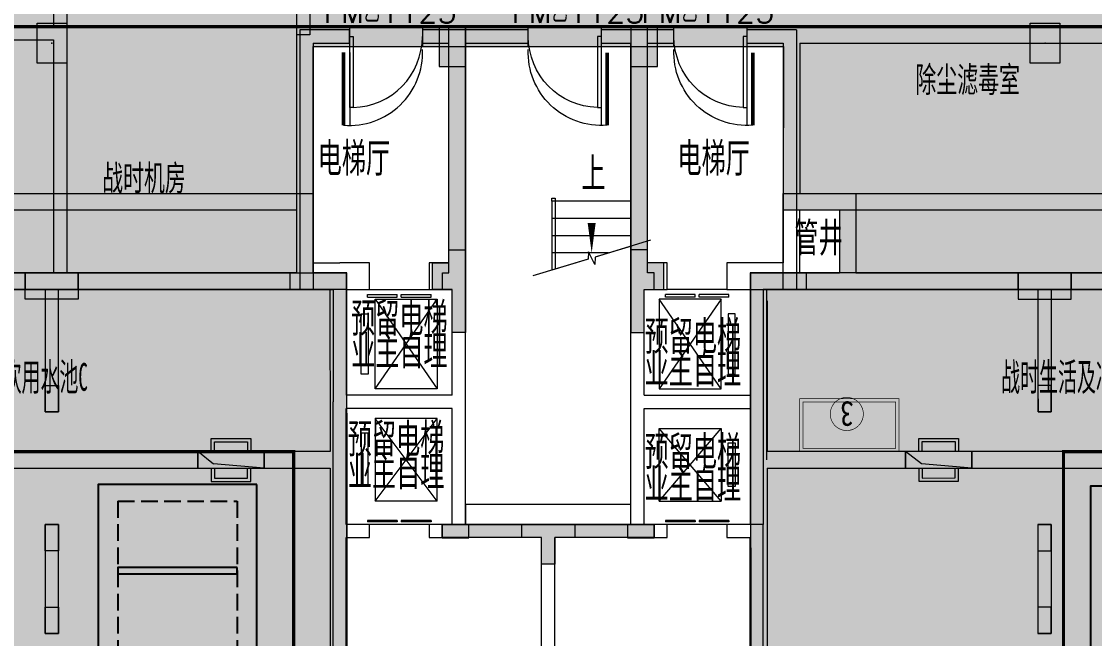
# Model space of a CAD drawing. Extents: x -264757 to 86229, y 4049843 to 4347093.
# Drawn here: x -74415 to -58202, y 4189083 to 4198406 of the extents above; entities that cross this region are included whole.
import ezdxf
from ezdxf.enums import TextEntityAlignment as Align

# ---------------------------------------------------------------- set-up
doc = ezdxf.new("R2010")
doc.units = 0
doc.header["$LTSCALE"] = 1000
doc.header["$MEASUREMENT"] = 0
doc.linetypes.add('AX-01DK-PB01$1$A-001-车位参照B1$0$A-001-车位参照B1$0$A-001-车位参照B1$0$A-H4-001-基本图形$0$A-001-车位B1$0$DASH', pattern=[0.35, 0.25, -0.1])
doc.linetypes.add('DASH', pattern=[0.35, 0.25, -0.1])
for name, color, linetype in [('AX-01DK-PB01$0$A-2-Text', 8, 'Continuous'), ('AX-01DK-PB01$0$AX-03CK-02-PB01$0$AX-03CK-02-PB01$0$PUB_HATCH', 8, 'Continuous'), ('不可售车位', 255, 'Continuous'), ('子母车位', 7, 'Continuous')]:
    doc.layers.add(name, color=color, linetype=linetype)
doc.layers.add('AX-01DK-PB01$0$AX-001DK-01-PB01-02$0$A-3-WinF(Text)', color=8, linetype='Continuous', plot=False)
doc.layers.add('AX-01DK-PB01$0$AX-03CK-02-PB01$0$AX-03CK-02-PB01$0$WINDOW_TEXT', color=8, linetype='Continuous', plot=False)
doc.layers.add('无关图层', color=8, linetype='Continuous', lineweight=0)
doc.layers.add('无关图层 @ 1', color=8, linetype='Continuous', lineweight=0)
doc.layers.add('车位归属楼栋范围线', color=7, linetype='Continuous', true_color=0x19e6c7)
doc.styles.add('-宋体', font='', dxfattribs={"width": 0.8})
doc.styles.add('AX-01DK-PB01$0$_TCH_DIM', font='SIMPLEX', dxfattribs={"bigfont": 'GBCBIG'})
doc.styles.add('AX-01DK-PB01$0$AX-001DK-01-PB01-02$0$_TCH_WINDOW', font='SIMPLEX', dxfattribs={"bigfont": 'GBCBIG'})
doc.styles.add('AX-01DK-PB01$0$AX-03CK-02-PB01$0$AX-03CK-02-PB01$0$_TCH_DIM', font='SIMPLEX', dxfattribs={"bigfont": 'GBCBIG'})
doc.styles.add('AX-01DK-PB01$0$AX-03CK-02-PB01$0$AX-03CK-02-PB01$0$_TCH_DIM_T3', font='SIMPLEX', dxfattribs={"width": 0.705882, "bigfont": 'GBCBIG'})
doc.styles.add('AX-01DK-PB01$0$Standard', font='gbenor.shx', dxfattribs={"bigfont": 'gbcbig.shx'})
doc.styles.add('AX-01DK-PB01$1$AX-001DK-01-PB01-02$0$Standard', font='gbenor.shx', dxfattribs={"bigfont": 'gbcbig.shx'})
doc.styles.add('坑编号', font='', dxfattribs={"width": 0.8})
doc.styles.get('-宋体').set_extended_font_data('SimSun')
doc.styles.get('坑编号').set_extended_font_data('SimSun')

# ---------------------------------------------------------------- blocks, each defined once
blk = doc.blocks.new('A$C741380cb')
at = {"layer": '子母车位', "true_color": 0x0617f9}
h = blk.add_hatch(color=5, dxfattribs=at)
h.dxf.hatch_style = 1
h.paths.add_polyline_path([(2400, 0), (2400, -10400), (0, -10400), (0, 0)])
blk = doc.blocks.new('子母车位1')
at = {"layer": '子母车位', "color": 8, "linetype": 'AX-01DK-PB01$1$A-001-车位参照B1$0$A-001-车位参照B1$0$A-001-车位参照B1$0$A-H4-001-基本图形$0$A-001-车位B1$0$DASH'}
for p, q in [((330318, -478521), (332118, -478521)), ((330318, -478521), (330318, -483071, 0)), ((332118, -478521), (332118, -483071, 0)), ((330318, -483071, 0), (332118, -483071, 0)), ((330318, -483621, 0), (332118, -483621, 0)), ((330318, -483621, 0), (330318, -488371)), ((332118, -483621, 0), (332118, -488371)), ((330318, -488371), (332118, -488371))]:
    blk.add_line(p, q, dxfattribs=at)
at = {"layer": '子母车位', "color": 83}
for p, q in [((330018, -483371, 0), (330018, -488671)), ((330018, -483371, 0), (332418, -483371, 0)), ((332418, -483371, 0), (332418, -488671)), ((330018, -488671), (332418, -488671))]:
    blk.add_line(p, q, dxfattribs=at)
blk.add_lwpolyline([(332418, -478271), (330018, -478271), (330018, -483371), (332418, -483371)], close=True, dxfattribs=at)
at = {"layer": '子母车位'}
blk.add_lwpolyline([(332118, -479521), (330318, -479521), (330318, -479621), (332118, -479621)], close=True, dxfattribs=at)
at = {"layer": '子母车位', "linetype": 'AX-01DK-PB01$1$A-001-车位参照B1$0$A-001-车位参照B1$0$A-001-车位参照B1$0$A-H4-001-基本图形$0$A-001-车位B1$0$DASH'}
for points in [[(330318, -482171), (329718, -481249)], [(332118, -482171), (332718, -481249)]]:
    blk.add_lwpolyline(points, dxfattribs=at)
at = {"layer": '子母车位', "elevation": 0}
blk.add_lwpolyline([(332118, -484621), (330318, -484621), (330318, -484721), (332118, -484721)], close=True, dxfattribs=at)
at = {"layer": '子母车位', "linetype": 'AX-01DK-PB01$1$A-001-车位参照B1$0$A-001-车位参照B1$0$A-001-车位参照B1$0$A-H4-001-基本图形$0$A-001-车位B1$0$DASH', "elevation": 0}
for points in [[(330318, -487471), (329718, -486549)], [(332118, -487471), (332718, -486549)]]:
    blk.add_lwpolyline(points, dxfattribs=at)
at = {"layer": '子母车位', "linetype": 'AX-01DK-PB01$1$A-001-车位参照B1$0$A-001-车位参照B1$0$A-001-车位参照B1$0$A-H4-001-基本图形$0$A-001-车位B1$0$DASH'}
for centre, start, end in [((330318, -482171, 0), 89.9997, 123.0554), ((332118, -482171, 0), 56.9439, 89.9997), ((330318, -487471), 89.9997, 123.0554), ((332118, -487471), 56.9439, 89.9997)]:
    blk.add_arc(centre, 1100, start, end, dxfattribs=at)
at = {"layer": '子母车位', "rotation": 179.9996583709065}
blk.add_blockref('A$C741380cb', (332418, -488671), dxfattribs=at)
blk = doc.blocks.new('afafafa')
at = {"layer": '不可售车位', "true_color": 0x757b8a}
h = blk.add_hatch(color=8, dxfattribs=at)
h.dxf.hatch_style = 1
h.paths.add_polyline_path([(2400, 0), (2400, -10400), (0, -10400), (0, 0)])
at = {"layer": '不可售车位', "color": 8, "true_color": 0x757b8a}
blk.add_lwpolyline([(2400, 0), (2400, -10400), (0, -10400), (0, 0)], close=True, dxfattribs=at)
blk = doc.blocks.new('AX-01DK-PB01-RFTC')
at = {"layer": '无关图层'}
h = blk.add_hatch(color=251, dxfattribs=at)
h.dxf.hatch_style = 1
h.paths.add_polyline_path([(19773, -61220), (19773, -62171), (18423, -62170), (18423, -70471), (12324, -70471), (12323, -62170), (7773, -62170), (7777, -120370), (8177, -120370), (8177, -120315), (14323, -119683), (14322, -126122), (25972, -126122), (25972, -124922), (26822, -124926), (26822, -122452), (33923, -122452), (33923, -124922), (34773, -124922), (34773, -126122), (41373, -126125), (41373, -124372), (41823, -124372), (41823, -122152), (41447, -122152), (41447, -120270), (48923, -120270), (48923, -123125), (49323, -123125), (49323, -124675), (51824, -124674), (51824, -124055), (54717, -124055), (54717, -125871), (56816, -125871), (56816, -116250), (55967, -116250), (55967, -111420), (63072, -111420), (63072, -103570), (62080, -103570), (62073, -94584), (64569, -94584), (64573, -65385), (66999, -65385), (67002, -52470), (67402, -52470), (67397, -31965), (65807, -31965), (65807, -26418), (68456, -26418), (68457, -17070), (67422, -17070), (67422, -13843), (60301, -13843), (60302, -3770), (55750, -3770), (55750, -12070), (49652, -12070), (49649, -9275), (45355, -9275), (45349, -3821), (40751, -3820), (40750, -12070), (34663, -12070), (34649, -3820), (25757, -3820), (25757, -12071), (19650, -12071), (19650, -3820), (10752, -3820), (10751, -12072), (4662, -12071), (4661, -3769), (4150, -3770), (100, -3769), (100, -23171), (-701, -23171), (-701, -29550), (100, -29550), (11250, -29550), (11250, -32020), (12100, -32020), (12100, -32970), (10750, -32970), (10754, -41272), (4647, -41271), (4650, -32970), (1953, -32970), (1953, -34670), (100, -34670), (100, -57801), (9743, -57801), (9743, -57272), (13567, -57272), (13567, -56751), (15417, -56751), (15416, -58750), (18923, -58750), (18923, -61220)])
h.paths.add_polyline_path([(41812, -58753), (48919, -58753), (48919, -61220), (49773, -61220), (49773, -62170), (48419, -62173), (48426, -70475), (42319, -70475), (42324, -67872), (39323, -67876), (39323, -62423), (41812, -62423)], flags=16)
h.paths.add_polyline_path([(33923, -58751), (33923, -61220), (34773, -61220), (34773, -62170), (33423, -62171), (33430, -70475), (27323, -70475), (27323, -62171), (26373, -62170), (26373, -60670), (26815, -60670), (26823, -58751), (31623, -58751), (31623, -58751)], flags=16)
h.paths.add_polyline_path([(40754, -41272), (34647, -41271), (34650, -32970), (33700, -32970), (33700, -31470), (34142, -31470), (34150, -29551), (38951, -29551), (38950, -29550), (41250, -29550), (41250, -32020), (42100, -32020), (42100, -32970), (40750, -32970)], flags=16)
h.paths.add_polyline_path([(49647, -41270), (49655, -38470), (45349, -38475), (45349, -33220), (49142, -33220), (49142, -29550), (56249, -29550), (56250, -32020), (57100, -32020), (57100, -32970), (55749, -32970), (55754, -41271)], flags=16)
h.paths.add_polyline_path([(25764, -41272), (19657, -41271), (19657, -32970), (19150, -32970), (19150, -29550), (26257, -29550), (26250, -32020), (27100, -32020), (27100, -32970), (25757, -32970)], flags=16)
h.paths.add_polyline_path([(41812, -87950), (48919, -87950), (48919, -90420), (49773, -90420), (49773, -91370), (48419, -91370), (48428, -99684), (41519, -99659), (41519, -97070), (39326, -97074), (39319, -91620), (41822, -91620)], flags=16)
h.paths.add_polyline_path([(33925, -87950), (33923, -90420), (34773, -90420), (34773, -91370), (33425, -91370), (33428, -99683), (26519, -99658), (26523, -95371), (27330, -95371), (27324, -91371), (26373, -91370), (26373, -89870), (26823, -89870), (26823, -87951), (31623, -87951), (31623, -87951)], flags=16)
h.paths.add_polyline_path([(18923, -87950), (18922, -90419), (19772, -90419), (19772, -91369), (18420, -91369), (18427, -99677), (11523, -99666), (11523, -95370), (12323, -95370), (12323, -91370), (10974, -91370), (10974, -90420), (11823, -90420), (11823, -87950)], flags=16)
h.paths.add_polyline_path([(62209, -60116), (64273, -60116), (64273, -55267), (62209, -55267)], flags=16)
h.paths.add_polyline_path([(59799, -89432), (61752, -89432), (61752, -84521), (59799, -84521)], flags=16)
blk.add_lwpolyline([(19150, -29550), (26257, -29550), (26250, -32020), (27100, -32020), (27100, -32970), (25757, -32970), (25764, -41272), (19657, -41271), (19657, -32970), (19150, -32970)], close=True, dxfattribs=at)
blk = doc.blocks.new('A$C2E116D47')
at = {"layer": '无关图层'}
for p, q in [((0, 600), (0, 0)), ((200, 600), (0, 600)), ((50, 550), (50, 50)), ((200, 550), (50, 550)), ((50, 50), (200, 50)), ((0, 0), (200, 0))]:
    blk.add_line(p, q, dxfattribs=at)
blk = doc.blocks.new('*U97')
at = {"layer": '无关图层', "const_width": 10}
for points in [[(1250, 100), (-250, 100), (-250, 900), (1250, 900)], [(1200, 150), (-200, 150), (-200, 850), (1200, 850)]]:
    blk.add_lwpolyline(points, close=True, dxfattribs=at)
blk.add_lwpolyline([(539, 582, 0.098491), (443, 563, 0.098491), (362, 509, 0.098491), (308, 428, 0.098491), (289, 332, 0.098491), (308, 237, 0.098491), (362, 155, 0.098491), (443, 101, 0.098491), (539, 82, 0.098491), (635, 101, 0.098491), (716, 155, 0.098491), (770, 237, 0.098491), (789, 332, 0.098491), (770, 428, 0.098491), (716, 509, 0.098491), (635, 563, 0.098491)], format="xyb", close=True, dxfattribs=at)
at = {"layer": '无关图层', "style": '坑编号', "width": 0.8}
blk.add_attdef('X', text='', height=380, dxfattribs=at).set_placement((539, 332), align=Align.MIDDLE_CENTER)
blk = doc.blocks.new('*U162')
at = {"layer": '无关图层'}
ref = blk.add_blockref('*U97', (-61406, 4192808), dxfattribs=dict(at, rotation=180))
ref.add_attrib('X', '3', dxfattribs={"layer": '无关图层 @ 1', "height": 380, "rotation": 180, "style": '坑编号', "width": 0.8}).set_placement((-61945, 4192476), align=Align.MIDDLE_CENTER)
blk = doc.blocks.new('SX-CK-PB001-WNC$1$20211103.13313578')
at = {"layer": '无关图层'}
h = blk.add_hatch(color=256, dxfattribs=at)
h.dxf.hatch_style = 1
h.paths.add_polyline_path([(0, 600), (450, 600), (450, 0), (0, 0)])
blk.add_lwpolyline([(0, 600), (450, 600), (450, 0), (0, 0)], close=True, dxfattribs=at)
blk.add_point((225, 300), dxfattribs=at)
blk = doc.blocks.new('AX-01DK-PB01$0$AX-001DK-01-PP01$0$AX-001DK-01-PP01$0$$DORLIB2D$00000127')
at = {"layer": '无关图层'}
for points in [[(-0.533, 0.795), (-0.533, 0.69)], [(-0.033, 0.795), (-0.533, 0.795)], [(-0.033, 0.795), (-0.033, 0.69)], [(0.533, 0.795), (0.033, 0.795)], [(0.033, 0.795), (0.033, 0.69)], [(0.533, 0.795), (0.533, 0.69)], [(-0.033, 0.69), (-0.533, 0.69)], [(0.533, 0.69), (0.033, 0.69)], [(0.5, 0.5), (-0.5, 0.5)]]:
    blk.add_lwpolyline(points, dxfattribs=at)
blk = doc.blocks.new('AX-01DK-PB01$0$$DorLib2D$00000001')
at = {"layer": '无关图层'}
for p, q in [((0.45, 0.975), (0.5, 0.975)), ((0.45, 0), (0.45, 0.975)), ((0.5, 0), (0.5, 0.975)), ((0.5, 0), (0.45, 0))]:
    blk.add_line(p, q, dxfattribs=at)
at = {"layer": '无关图层', "lineweight": 13}
blk.add_arc((0.475, 0), 0.975, 91.4693, 180, dxfattribs=at)
blk = doc.blocks.new('AX-01DK-PB01$0$AX-03CK-02-PB01$0$AX-03CK-02-PB01$0$$U_DORLIB2D$00000009')
at = {"layer": '无关图层'}
blk.add_line((0.5, 0.219), (0.5, 1.213), dxfattribs=at)
at = {"layer": '无关图层', "const_width": 0.05}
blk.add_lwpolyline([(0.583, 0.219), (0.583, 1.219)], dxfattribs=at)
at = {"layer": '无关图层'}
blk.add_arc((0.5, 0.219), 1.001, 85.224, 182.3859, dxfattribs=at)

msp = doc.modelspace()

# ---------------------------------------------------------------- hatches: boundary and pattern name
at = {"layer": 'AX-01DK-PB01$0$AX-03CK-02-PB01$0$AX-03CK-02-PB01$0$PUB_HATCH'}
for points in [[(-70006.8, 4198028.3), (-70256.8, 4198328.3), (-70256.8, 4194608), (-70131.8, 4194524.6), (-70006.8, 4194608)], [(-70006.8, 4198028.3), (-69455.9, 4198028.3), (-69455.9, 4198328.3), (-70256.8, 4198328.3)], [(-67105.5, 4198328.3), (-68355.9, 4198328.3), (-68355.9, 4198028.3), (-67105.5, 4198028.3)], [(-67105.5, 4198028), (-66757.5, 4198028), (-66757.5, 4198328), (-67105.5, 4198328)], [(-65657.5, 4198028), (-64556.8, 4198028), (-64556.8, 4198328), (-65657.5, 4198328)], [(-62781.8, 4198328), (-63456.8, 4198328), (-63456.8, 4198028), (-62906.8, 4198028), (-62781.8, 4198190.7)], [(-62781.8, 4198190.7), (-62656.8, 4198078.3), (-57506.8, 4198078.3), (-57381.8, 4198161.7), (-57381.8, 4198328.3), (-62781.8, 4198328.3)], [(-62781.8, 4198190.7), (-62906.8, 4198028), (-62906.8, 4195558), (-62656.8, 4195808), (-62656.8, 4198078.3)], [(-62656.8, 4195808), (-62906.8, 4195558), (-62056.8, 4195558), (-61806.8, 4195808)], [(-61806.8, 4195808), (-62056.8, 4195558), (-62056.8, 4194608), (-61931.8, 4194524.6), (-61806.8, 4194608)], [(-76931.4, 4194524.6), (-76931.4, 4194358), (-73854.2, 4194358), (-73854.2, 4194608), (-76806.4, 4194608)], [(-73854.2, 4194608), (-73854.2, 4194358), (-70131.8, 4194358), (-70131.8, 4194524.6), (-70256.8, 4194608)], [(-70131.8, 4194524.6), (-70131.8, 4194358), (-69756.5, 4194358), (-69507.2, 4194608), (-70006.8, 4194608)], [(-69507.2, 4194608), (-69756.5, 4194358), (-69749.6, 4191907.4), (-69624.3, 4191782.5), (-69499.2, 4191782.7)], [(-63406.8, 4194608), (-63156.8, 4194358), (-61931.8, 4194358), (-61931.8, 4194524.6), (-62056.8, 4194608)], [(-63156.8, 4194358), (-63406.8, 4194608), (-63406.8, 4194183), (-63279.1, 4194183.1), (-63156.8, 4194183)], [(-61931.8, 4194524.6), (-61931.8, 4194358), (-57381.8, 4194358), (-57381.8, 4194524.6), (-57506.8, 4194608), (-61806.8, 4194608)], [(-63279.1, 4194183.1), (-63406.4, 4194183), (-63406.4, 4191783), (-63156.4, 4191783), (-63156.4, 4194183)], [(-63279.1, 4194183.1), (-63399, 4194183.3), (-63399, 4191783), (-63252, 4191783), (-63149, 4191908), (-63149, 4194183.3)], [(-78149, 4191658.4), (-71749.8, 4191657.6), (-71749.8, 4191907.6), (-78149, 4191908.4), (-78232.4, 4191783.4)], [(-69749.6, 4191907.4), (-70749.8, 4191907.5), (-70749.8, 4191657.5), (-69749.2, 4191657.4), (-69624.3, 4191782.5)], [(-63149, 4191658), (-61056.1, 4191658), (-61056.1, 4191908), (-63149, 4191908), (-63252, 4191783)], [(-54756.8, 4191908), (-60056.1, 4191908), (-60056.1, 4191658), (-54756.8, 4191658), (-54631.8, 4191782.5)], [(-69624.3, 4191782.5), (-69749.2, 4191657.4), (-69749.2, 4186307.4), (-69499.2, 4186557.5), (-69499.2, 4191782.4)], [(-63252, 4191783), (-63399, 4191783), (-63399, 4186558.3), (-63149, 4186308.4), (-63149, 4191658)]]:
    msp.add_hatch(color=256, dxfattribs=at).paths.add_polyline_path(points)
at = {"layer": '无关图层'}
for points in [[(-67706.4, 4198327.8), (-68105.4, 4198327.8), (-68105.4, 4197727.8), (-67706.4, 4197727.8)], [(-64806.8, 4198327.2), (-65205.7, 4198327.2), (-65205.7, 4197727.2), (-64806.8, 4197727.2)], [(-68205.8, 4194758.3), (-67955.8, 4194758.3), (-67956.8, 4194958.3), (-67705.8, 4194958.3), (-67705.8, 4193708), (-67906.6, 4193708), (-67906.6, 4194357.8), (-68205.8, 4194358.3)], [(-64707.5, 4194758.3), (-64957.5, 4194758.3), (-64956.6, 4194958.3), (-65207.5, 4194958.3), (-65207.5, 4193708), (-65006.8, 4193708), (-65006.8, 4194357.8), (-64707.5, 4194358.3)], [(-74356.8, 4194608), (-73556.4, 4194608), (-73556.4, 4194208), (-74356.8, 4194208)], [(-70356.6, 4194608), (-69506.6, 4194608), (-69506.6, 4194358.8), (-70356.6, 4194358.8)], [(-62556.2, 4194608), (-63406.2, 4194608), (-63406.2, 4194358.8), (-62556.2, 4194358.8)], [(-58555.7, 4194608), (-59356.1, 4194608), (-59356.1, 4194208), (-58555.7, 4194208)], [(-73856.3, 4192908), (-73856.6, 4192508), (-74057.7, 4192508), (-74057.3, 4192908)], [(-59056.2, 4192908), (-59055.9, 4192508), (-58854.8, 4192508), (-58855.2, 4192908)], [(-73855.9, 4190808), (-73856.2, 4190408), (-74057.3, 4190408), (-74056.9, 4190808)], [(-67655.9, 4190807.4), (-68056, 4190808), (-68056, 4190606.9), (-67655.9, 4190606.4)], [(-66055.7, 4190808), (-66055.7, 4190608), (-66355.8, 4190608), (-66356, 4190208), (-66557.1, 4190208), (-66556.4, 4190608), (-66856.8, 4190608), (-66856.8, 4190808)], [(-64856, 4190807.4), (-65256.2, 4190808), (-65256.2, 4190606.9), (-64856, 4190606.4)], [(-59056.6, 4190808), (-59056.2, 4190408), (-58855.2, 4190408), (-58855.5, 4190808)], [(-73855.7, 4189558), (-73856, 4189158), (-74057.1, 4189158), (-74056.8, 4189558)], [(-59056.8, 4189558), (-59056.4, 4189158), (-58855.4, 4189158), (-58855.7, 4189558)]]:
    msp.add_hatch(color=256, dxfattribs=at).paths.add_polyline_path(points)
h = msp.add_hatch(color=256, dxfattribs=at)
h.dxf.hatch_style = 1
h.paths.add_polyline_path([(-68055.5, 4194357.8), (-68055.5, 4194607.8), (-67956.4, 4194607.8), (-67956.4, 4198327.8), (-67706.4, 4198327.8), (-67705.5, 4194607.8), (-67705.5, 4193707.8), (-67905.5, 4193707.8), (-67905.5, 4194357.8)])
h = msp.add_hatch(color=256, dxfattribs=at)
h.dxf.hatch_style = 1
h.paths.add_polyline_path([(-64856.6, 4194357.8), (-64856.6, 4194607.8), (-64955.7, 4194607.8), (-64955.7, 4198327.8), (-65205.7, 4198327.8), (-65206.6, 4194607.8), (-65206.6, 4193707.8), (-65006.6, 4193707.8), (-65006.6, 4194357.8)])
h = msp.add_hatch(color=256, dxfattribs=at)
h.dxf.hatch_style = 1
h.paths.add_polyline_path([(-74056.6, 4192508), (-73856.6, 4192508), (-73856.6, 4194358), (-73556.8, 4194358), (-73556.8, 4194608), (-74356.8, 4194608), (-74356.8, 4194358), (-74056.6, 4194358)])
h = msp.add_hatch(color=256, dxfattribs=at)
h.dxf.hatch_style = 1
h.paths.add_polyline_path([(-58855.9, 4192508), (-59055.9, 4192508), (-59055.9, 4194358), (-59355.7, 4194358), (-59355.7, 4194608), (-58555.7, 4194608), (-58555.7, 4194358), (-58855.9, 4194358)])
h = msp.add_hatch(color=256, dxfattribs=at)
h.dxf.hatch_style = 1
h.paths.add_polyline_path([(-74056.4, 4189158), (-73856.4, 4189158), (-73856.4, 4190808), (-74056.4, 4190808)])
h = msp.add_hatch(color=256, dxfattribs=at)
h.dxf.hatch_style = 1
h.paths.add_polyline_path([(-68056, 4190808), (-64856, 4190808), (-64856, 4190608), (-66356, 4190608), (-66356, 4190208), (-66556, 4190208), (-66556, 4190608), (-68056, 4190608)])
h = msp.add_hatch(color=256, dxfattribs=at)
h.dxf.hatch_style = 1
h.paths.add_polyline_path([(-58856, 4189158), (-59056, 4189158), (-59056, 4190808), (-58856, 4190808)])

# ---------------------------------------------------------------- linework, layer by layer
for p, q in [((-73929.2, 4199328.3), (-73929.2, 4198328.3)), ((-70056.8, 4199328.3), (-70056.8, 4198203.3)), ((-73729.2, 4199128.3), (-73729.2, 4198203.3)), ((-70256.8, 4199128.3), (-70256.8, 4198203.3)), ((-73929.2, 4198328.3), (-75289.5, 4198328.3)), ((-70256.8, 4198328.3), (-70256.8, 4194608)), ((-69455.9, 4198328.3), (-70256.8, 4198328.3)), ((-69455.9, 4198028.3), (-69455.9, 4198328.3)), ((-67105.5, 4198328.3), (-68355.9, 4198328.3)), ((-68355.9, 4198328.3), (-68355.9, 4198028.3)), ((-66757.5, 4198328), (-67105.5, 4198328)), ((-66757.5, 4198028), (-66757.5, 4198328)), ((-66757.5, 4198328), (-65657.5, 4198328)), ((-64556.8, 4198328), (-65657.5, 4198328)), ((-65657.5, 4198328), (-65657.5, 4198028)), ((-64556.8, 4198028), (-64556.8, 4198328)), ((-62781.8, 4198328), (-63456.8, 4198328)), ((-63456.8, 4198328), (-63456.8, 4198028)), ((-62781.8, 4198328.3), (-57381.8, 4198328.3)), ((-73729.2, 4198203.3), (-73729.2, 4194608)), ((-70056.8, 4198203.3), (-70256.8, 4198203.3)), ((-70206.4, 4198278), (-70206.4, 4194358)), ((-69457.4, 4198278), (-70206.4, 4198278)), ((-69457.4, 4198078), (-69457.4, 4198278)), ((-67806.4, 4198278), (-68357.4, 4198278)), ((-68357.4, 4198278), (-68357.4, 4198078)), ((-66757.2, 4198278), (-67806.4, 4198278)), ((-66757.2, 4198078), (-66757.2, 4198278)), ((-65106.4, 4198278), (-65657.2, 4198278)), ((-65657.2, 4198278), (-65657.2, 4198078)), ((-64556.6, 4198278), (-65106.4, 4198278)), ((-64556.6, 4198078), (-64556.6, 4198278)), ((-62706, 4198278), (-63456.6, 4198278)), ((-63456.6, 4198278), (-63456.6, 4198078)), ((-62706, 4198278), (-62706, 4194358)), ((-75289.5, 4198128.3), (-73929.2, 4198128.3)), ((-73929.2, 4198128.3), (-73929.2, 4194608)), ((-70006.8, 4198028.3), (-70006.8, 4194608)), ((-70006.8, 4198028.3), (-69455.9, 4198028.3)), ((-70006.4, 4198078), (-70006.4, 4194758)), ((-70006.4, 4198078), (-69457.4, 4198078)), ((-69455.9, 4198028.3), (-68355.9, 4198028.3)), ((-68357.4, 4198078), (-67956.4, 4198078)), ((-68355.9, 4198028.3), (-67105.5, 4198028.3)), ((-67956.4, 4194758), (-67956.4, 4198078)), ((-67706.4, 4198078), (-66757.2, 4198078)), ((-67706.4, 4194458), (-67706.4, 4198078)), ((-67105.5, 4198028), (-66757.5, 4198028)), ((-65657.5, 4198028), (-64556.8, 4198028)), ((-65657.2, 4198078), (-65206.4, 4198078)), ((-65206.4, 4194458), (-65206.4, 4198078)), ((-64956.4, 4198078), (-64556.6, 4198078)), ((-64956.4, 4194758), (-64956.4, 4198078)), ((-64556.8, 4198028), (-63456.8, 4198028)), ((-63456.8, 4198028), (-62906.8, 4198028)), ((-63456.6, 4198078), (-62906, 4198078)), ((-62906.8, 4198028), (-62906.8, 4195558)), ((-62906, 4198078), (-62906, 4194758)), ((-62656.8, 4198078.3), (-62656.8, 4195808)), ((-62656.8, 4198078.3), (-57506.8, 4198078.3)), ((-62656.8, 4195808), (-61806.8, 4195808)), ((-61806.8, 4195808), (-61806.8, 4194608)), ((-66399.6, 4195688.8), (-66399.6, 4194649.1)), ((-66399.6, 4195688.8), (-66399.6, 4194649.1)), ((-65199.6, 4195688.8), (-66399.6, 4195688.8)), ((-62906.8, 4195558), (-62056.8, 4195558)), ((-62056.8, 4195558), (-62056.8, 4194608)), ((-65199.6, 4195428.8), (-66399.6, 4195428.8)), ((-65199.6, 4195168.8), (-66399.6, 4195168.8)), ((-65543.3, 4194908.8), (-66399.6, 4194908.8)), ((-65199.6, 4195013.1), (-65715.3, 4194856.6)), ((-70006.4, 4194758), (-69606.4, 4194758)), ((-69156.4, 4194758), (-69606.4, 4194758)), ((-69156.4, 4194358), (-69156.4, 4194758)), ((-67956.4, 4194758), (-68256.4, 4194758)), ((-68256.4, 4194758), (-68256.4, 4194358)), ((-65868.1, 4194810.3), (-66399.6, 4194649.1)), ((-64656.4, 4194758), (-64956.4, 4194758)), ((-64656.4, 4194358), (-64656.4, 4194758)), ((-63306, 4194758), (-63756.4, 4194758)), ((-63756.4, 4194758), (-63756.4, 4194358)), ((-62906, 4194758), (-63306, 4194758)), ((-76806.4, 4194608), (-73854.2, 4194608)), ((-73854.2, 4194608), (-70256.8, 4194608)), ((-70006.8, 4194608), (-69507.2, 4194608)), ((-69507.2, 4194608), (-69499.2, 4191782.7)), ((-63406.8, 4194608), (-62056.8, 4194608)), ((-63406.8, 4194608), (-63406.8, 4194183)), ((-61806.8, 4194608), (-57506.8, 4194608)), ((-67706.4, 4192658), (-67706.4, 4194458)), ((-65206.4, 4192658), (-65206.4, 4194458)), ((-76931.4, 4194358), (-73854.2, 4194358)), ((-73854.2, 4194358), (-70131.8, 4194358)), ((-70206.4, 4194358), (-69706.4, 4194358)), ((-70131.8, 4194358), (-69756.5, 4194358)), ((-69756.5, 4194358), (-69749.6, 4191907.4)), ((-69706.4, 4194358), (-69706.4, 4192658)), ((-69506.4, 4194358), (-69506.4, 4192758)), ((-69506.4, 4194358), (-69156.4, 4194358)), ((-68256.4, 4194358), (-67906.4, 4194358)), ((-67906.4, 4192758), (-67906.4, 4194358)), ((-65006.4, 4192758), (-65006.4, 4194358)), ((-65006.4, 4194358), (-64656.4, 4194358)), ((-63756.4, 4194358), (-63406, 4194358)), ((-63406, 4194358), (-63406, 4192758)), ((-63206, 4194358), (-63206, 4192658)), ((-62706, 4194358), (-63206, 4194358)), ((-63156.8, 4194358), (-61931.8, 4194358)), ((-63156.8, 4194358), (-63156.8, 4194183)), ((-61931.8, 4194358), (-57381.8, 4194358)), ((-63406.4, 4194183), (-63406.4, 4191783)), ((-63399, 4194183.3), (-63399, 4191783)), ((-63156.4, 4194183), (-63156.4, 4191783)), ((-63149, 4194183.3), (-63149, 4191908)), ((-69706.4, 4190708), (-69706.4, 4192658)), ((-67906.4, 4192758), (-69506.4, 4192758)), ((-67706.4, 4190808), (-67706.4, 4192658)), ((-65206.4, 4190808), (-65206.4, 4192658)), ((-65006.4, 4192758), (-63406, 4192758)), ((-63206, 4192658), (-63206, 4190808)), ((-67906.4, 4192558), (-69506.4, 4192558)), ((-69506.4, 4190808), (-69506.4, 4192558)), ((-67906.4, 4190808), (-67906.4, 4192558)), ((-65006.4, 4192558), (-63406, 4192558)), ((-65006.4, 4190808), (-65006.4, 4192558)), ((-63406, 4192558), (-63406, 4190808)), ((-68131.4, 4192408), (-69071.4, 4192408)), ((-69071.4, 4192408), (-69071.4, 4191158)), ((-69071.4, 4191158), (-68131.4, 4192408)), ((-68131.4, 4191158), (-69071.4, 4192408)), ((-68131.4, 4191158), (-68131.4, 4192408)), ((-69176.4, 4192188), (-69281.4, 4192188)), ((-69281.4, 4192188), (-69281.4, 4191378)), ((-69176.4, 4191378), (-69176.4, 4192188)), ((-64781.4, 4191158), (-64781.4, 4192258)), ((-64781.4, 4192258), (-63841.4, 4192258)), ((-63841.4, 4191158), (-64781.4, 4192258)), ((-64781.4, 4191158), (-63841.4, 4192258)), ((-63841.4, 4192258), (-63841.4, 4191158)), ((-63736.4, 4191378), (-63736.4, 4192038)), ((-63736.4, 4192038), (-63631.4, 4192038)), ((-63631.4, 4192038), (-63631.4, 4191378)), ((-71749.8, 4191907.6), (-78149, 4191908.4)), ((-71510.7, 4191720), (-71749.8, 4191907.6)), ((-71749.8, 4191657.6), (-71749.8, 4191907.6)), ((-70749.8, 4191907.5), (-71749.8, 4191907.6)), ((-69749.6, 4191907.4), (-70749.8, 4191907.5)), ((-70749.8, 4191907.5), (-70749.8, 4191657.5)), ((-61056.1, 4191908), (-63149, 4191908)), ((-60817, 4191720.6, 0), (-61056.1, 4191908.2, 0)), ((-61056.1, 4191658), (-61056.1, 4191908)), ((-60056.1, 4191908), (-61056.1, 4191908)), ((-54756.8, 4191908), (-60056.1, 4191908)), ((-60056.1, 4191908), (-60056.1, 4191658)), ((-78149, 4191658.4), (-71749.8, 4191657.6)), ((-71749.8, 4191657.6), (-70749.8, 4191657.5)), ((-70749.9, 4191657.5, 0), (-71510.7, 4191720.3)), ((-70749.8, 4191657.5), (-69749.2, 4191657.4)), ((-69749.2, 4191657.4), (-69749.2, 4186307.4)), ((-69499.2, 4191782.4), (-69499.2, 4186557.5)), ((-63399, 4191783), (-63399, 4186558.3)), ((-63149, 4191658), (-61056.1, 4191658)), ((-63149, 4191658), (-63149, 4186308.4)), ((-61056.1, 4191658), (-60056.1, 4191658)), ((-60056.1, 4191658, 0), (-60817, 4191720.9, 0)), ((-60056.1, 4191658), (-54756.8, 4191658)), ((-69176.4, 4191378), (-69281.4, 4191378)), ((-63631.4, 4191378), (-63736.4, 4191378)), ((-69706.4, 4186308), (-69706.4, 4190708)), ((-69156.4, 4190808), (-69506.4, 4190808)), ((-69156.4, 4190608), (-69156.4, 4190808)), ((-67906.4, 4190808), (-68256.4, 4190808)), ((-68256.4, 4190808), (-68256.4, 4190608)), ((-66456, 4190808), (-67706.4, 4190808)), ((-65206.4, 4190808), (-66456, 4190808)), ((-64656.4, 4190808), (-65006.4, 4190808)), ((-64656.4, 4190608), (-64656.4, 4190808)), ((-63206.2, 4190808), (-63756.4, 4190808)), ((-63756.4, 4190808), (-63756.4, 4190608)), ((-63206, 4190808), (-63406, 4190808)), ((-63206.2, 4186308), (-63206.2, 4190808)), ((-69506.4, 4186708), (-69506.4, 4190608)), ((-69506.4, 4190608), (-69156.4, 4190608)), ((-68256.4, 4190608), (-67806.4, 4190608)), ((-66556, 4190608), (-67806.4, 4190608)), ((-66556, 4186708), (-66556, 4190608)), ((-65106.4, 4190608), (-66356, 4190608)), ((-66356, 4186708), (-66356, 4190608)), ((-65106.4, 4190608), (-64656.4, 4190608)), ((-63756.4, 4190608), (-63406.2, 4190608)), ((-63406.2, 4186708), (-63406.2, 4190608))]:
    msp.add_line(p, q, dxfattribs=at)
for points in [[(-67706.4, 4198327.8), (-68105.4, 4198327.8), (-68105.4, 4197727.8), (-67706.4, 4197727.8)], [(-68055.5, 4194357.8), (-68055.5, 4194607.8), (-67956.4, 4194607.8), (-67956.4, 4198327.8), (-67706.4, 4198327.8), (-67705.5, 4194607.8), (-67705.5, 4193707.8), (-67905.5, 4193707.8), (-67905.5, 4194357.8)], [(-64856.6, 4194357.8), (-64856.6, 4194607.8), (-64955.7, 4194607.8), (-64955.7, 4198327.8), (-65205.7, 4198327.8), (-65206.6, 4194607.8), (-65206.6, 4193707.8), (-65006.6, 4193707.8), (-65006.6, 4194357.8)], [(-64806.8, 4198327.2), (-65205.7, 4198327.2), (-65205.7, 4197727.2), (-64806.8, 4197727.2)], [(-77906.8, 4194357.9), (-77906.8, 4195808), (-70007.1, 4195808), (-70007.1, 4194357.9)], [(-62906.8, 4194357.9), (-62906.8, 4195808), (-55007.1, 4195808), (-55007.1, 4194357.9)], [(-77656.8, 4194607.9), (-77656.8, 4195558), (-70257.1, 4195558), (-70257.1, 4194607.9)], [(-62656.8, 4194607.9), (-62656.8, 4195558), (-55257.1, 4195558), (-55257.1, 4194607.9)], [(-68205.8, 4194758.3), (-67955.8, 4194758.3), (-67956.8, 4194958.3), (-67705.8, 4194958.3), (-67705.8, 4193708), (-67906.6, 4193708), (-67906.6, 4194357.8), (-68205.8, 4194358.3)], [(-64707.5, 4194758.3), (-64957.5, 4194758.3), (-64956.6, 4194958.3), (-65207.5, 4194958.3), (-65207.5, 4193708), (-65006.8, 4193708), (-65006.8, 4194357.8), (-64707.5, 4194358.3)], [(-74356.8, 4194608), (-73556.4, 4194608), (-73556.4, 4194208), (-74356.8, 4194208)], [(-70356.6, 4194608), (-69506.6, 4194608), (-69506.6, 4194358.8), (-70356.6, 4194358.8)], [(-62556.2, 4194608), (-63406.2, 4194608), (-63406.2, 4194358.8), (-62556.2, 4194358.8)], [(-58555.7, 4194608), (-59356.1, 4194608), (-59356.1, 4194208), (-58555.7, 4194208)], [(-69071.4, 4194208), (-68131.4, 4194208), (-68131.4, 4192858), (-69071.4, 4192858)], [(-63841.4, 4194208), (-64781.4, 4194208), (-64781.4, 4192858), (-63841.4, 4192858)], [(-69281.4, 4193988), (-69176.4, 4193988), (-69176.4, 4193078), (-69281.4, 4193078)], [(-63631.4, 4193988), (-63736.4, 4193988), (-63736.4, 4193078), (-63631.4, 4193078)], [(-73856.3, 4192908), (-73856.6, 4192508), (-74057.7, 4192508), (-74057.3, 4192908)], [(-59056.2, 4192908), (-59055.9, 4192508), (-58854.8, 4192508), (-58855.2, 4192908)], [(-73855.9, 4190808), (-73856.2, 4190408), (-74057.3, 4190408), (-74056.9, 4190808)], [(-74056.4, 4189158), (-73856.4, 4189158), (-73856.4, 4190808), (-74056.4, 4190808)], [(-68056, 4190808), (-64856, 4190808), (-64856, 4190608), (-66356, 4190608), (-66356, 4190208), (-66556, 4190208), (-66556, 4190608), (-68056, 4190608)], [(-67655.9, 4190807.4), (-68056, 4190808), (-68056, 4190606.9), (-67655.9, 4190606.4)], [(-66055.7, 4190808), (-66055.7, 4190608), (-66355.8, 4190608), (-66356, 4190208), (-66557.1, 4190208), (-66556.4, 4190608), (-66856.8, 4190608), (-66856.8, 4190808)], [(-64856, 4190807.4), (-65256.2, 4190808), (-65256.2, 4190606.9), (-64856, 4190606.4)], [(-59056.6, 4190808), (-59056.2, 4190408), (-58855.2, 4190408), (-58855.5, 4190808)], [(-58856, 4189158), (-59056, 4189158), (-59056, 4190808), (-58856, 4190808)], [(-73855.7, 4189558), (-73856, 4189158), (-74057.1, 4189158), (-74056.8, 4189558)], [(-59056.8, 4189558), (-59056.4, 4189158), (-58855.4, 4189158), (-58855.7, 4189558)]]:
    msp.add_lwpolyline(points, close=True, dxfattribs=at)
for points in [[(-66399.6, 4195688.8), (-66399.6, 4195738.8), (-66349.6, 4195738.8), (-66349.6, 4194664.2)], [(-64912.5, 4195100.1), (-65745.7, 4194847.4), (-65751.8, 4194735.8), (-65848.2, 4194926), (-65853.4, 4194814.7), (-66686.7, 4194562)], [(-69071.4, 4192858), (-68131.4, 4194208)], [(-69071.4, 4194208), (-68131.4, 4192858)], [(-63841.4, 4192858), (-64781.4, 4194208)], [(-63841.4, 4194208), (-64781.4, 4192858)], [(-68131.4, 4191158), (-69071.4, 4191158)], [(-65206.4, 4190809), (-65206.4, 4191109), (-67706.4, 4191109), (-67706.4, 4190809), (-65206.4, 4190808), (-65206.4, 4191109)], [(-64781.4, 4191158), (-63841.4, 4191158)]]:
    msp.add_lwpolyline(points, dxfattribs=at)
msp.add_lwpolyline([(-65799.6, 4195688.8, 0, 0, 0), (-65799.6, 4194908.8, 0, 120, 0), (-65799.6, 4195358.8, 0, 0, 0)], format="xyseb", dxfattribs=at)
at = {"layer": '无关图层', "ltscale": 0.5}
for points in [[(-74056.6, 4192508), (-73856.6, 4192508), (-73856.6, 4194358), (-73556.8, 4194358), (-73556.8, 4194608), (-74356.8, 4194608), (-74356.8, 4194358), (-74056.6, 4194358)], [(-58855.9, 4192508), (-59055.9, 4192508), (-59055.9, 4194358), (-59355.7, 4194358), (-59355.7, 4194608), (-58555.7, 4194608), (-58555.7, 4194358), (-58855.9, 4194358)]]:
    msp.add_lwpolyline(points, close=True, dxfattribs=at)
at = {"layer": '无关图层', "elevation": 0}
for points in [[(-71749.8, 4191657.6), (-70749.8, 4191657.7), (-70749.8, 4191907.8), (-71749.8, 4191907.7)], [(-71749.8, 4191657.6), (-70749.8, 4191657.7), (-70749.8, 4191907.7), (-71749.8, 4191907.7)], [(-61056, 4191658.1), (-60056, 4191658.3), (-60056.1, 4191908.4), (-61056.1, 4191908.3)], [(-61056, 4191658.1), (-60056, 4191658.3), (-60056.1, 4191908.3), (-61056.1, 4191908.3)]]:
    msp.add_lwpolyline(points, close=True, dxfattribs=at)
at = {"layer": '车位归属楼栋范围线', "linetype": 'DASH', "ltscale": 5, "const_width": 50}
msp.add_lwpolyline([(-88756.2, 4198328), (-43982.8, 4198328), (-43982.8, 4194208), (-40374.5, 4194208), (-40374.5, 4198433.4), (-33056.5, 4198433.4), (-33056.5, 4204787.6), (-29169.3, 4204787.6), (-29169.3, 4234026.6), (-25762.5, 4234026.6), (-25762.4, 4245014.4), (-69839.9, 4245014.4), (-69839.9, 4229878), (-88756.2, 4229878)], close=True, dxfattribs=at)
msp.add_lwpolyline([(-33283.3, 4146883.7), (-33283.3, 4175514.4), (-29137.4, 4175514.4), (-29137.4, 4186656.6), (-44355, 4186656.6), (-44355, 4191625.1), (-47611.1, 4191625.1), (-47611.1, 4186680.1), (-55404.2, 4186680.1), (-55404.2, 4191908), (-58670.9, 4191908), (-58670.9, 4186858), (-70304.1, 4186858), (-70303.6, 4191907.5), (-77719.4, 4191908.3), (-77719.4, 4186558.3), (-88759.6, 4186558.3), (-88759.6, 4169777), (-77533.6, 4169777), (-77534.3, 4165409), (-76833.6, 4165408), (-76833.1, 4158725), (-81133.4, 4158725), (-81133.4, 4140728.4)], dxfattribs=at)

# ---------------------------------------------------------------- block references
at = {"layer": '不可售车位'}
msp.add_blockref('afafafa', (-58257, 4191392.5, 0), dxfattribs=at)
at = {"layer": '子母车位', "rotation": 0.0003416290935707719}
for p in [(-407077.3, 4669677.7), (-403277.6, 4669677.7, 0)]:
    msp.add_blockref('子母车位1', p, dxfattribs=at)
at = {"layer": '无关图层'}
for name, p in [('AX-01DK-PB01-RFTC', (-89156.8, 4227579.4)), ('SX-CK-PB001-WNC$1$20211103.13313578', (-74179.2, 4197778)), ('SX-CK-PB001-WNC$1$20211103.13313578', (-59174.6, 4197778))]:
    msp.add_blockref(name, p, dxfattribs=at)
ref = msp.add_blockref('AX-01DK-PB01$0$AX-03CK-02-PB01$0$AX-03CK-02-PB01$0$$U_DORLIB2D$00000009', (-68905.9, 4198178.3), dxfattribs=dict(at, xscale=-1100, yscale=-1100, zscale=300, rotation=2.667558006919293e-06))
ref.add_attrib('A', '*GHFM1123(6)', (-70113.9, 4198824.7), dxfattribs={"layer": 'AX-01DK-PB01$0$AX-03CK-02-PB01$0$AX-03CK-02-PB01$0$WINDOW_TEXT', "height": 386.75, "rotation": 0, "style": 'AX-01DK-PB01$0$AX-03CK-02-PB01$0$AX-03CK-02-PB01$0$_TCH_DIM_T3', "width": 0.49827})
ref = msp.add_blockref('AX-01DK-PB01$0$AX-03CK-02-PB01$0$AX-03CK-02-PB01$0$$U_DORLIB2D$00000009', (-66207.5, 4198178), dxfattribs=dict(at, xscale=1100, yscale=-1100, zscale=300, rotation=4.183176281790572e-05))
ref.add_attrib('A', '*GHFM1120(6)', (-67164.7, 4198813), dxfattribs={"layer": 'AX-01DK-PB01$0$AX-03CK-02-PB01$0$AX-03CK-02-PB01$0$WINDOW_TEXT', "height": 386.75, "rotation": 0.00004, "style": 'AX-01DK-PB01$0$AX-03CK-02-PB01$0$AX-03CK-02-PB01$0$_TCH_DIM_T3', "width": 0.49827})
ref = msp.add_blockref('AX-01DK-PB01$0$AX-03CK-02-PB01$0$AX-03CK-02-PB01$0$$U_DORLIB2D$00000009', (-64006.8, 4198178), dxfattribs=dict(at, xscale=1100, yscale=-1100, zscale=300, rotation=4.183176281790572e-05))
ref.add_attrib('A', '*GHFM1123(6)', (-64951.6, 4198801.2), dxfattribs={"layer": 'AX-01DK-PB01$0$AX-03CK-02-PB01$0$AX-03CK-02-PB01$0$WINDOW_TEXT', "height": 386.75, "rotation": 0.00004, "style": 'AX-01DK-PB01$0$AX-03CK-02-PB01$0$AX-03CK-02-PB01$0$_TCH_DIM_T3', "width": 0.49827})
ref = msp.add_blockref('AX-01DK-PB01$0$$DorLib2D$00000001', (-68907.4, 4198178), dxfattribs=dict(at, xscale=-1100, yscale=-1100, zscale=200, rotation=359.9999999999072))
ref.add_attrib('A', 'FM乙1123', (-69848, 4198384.6), dxfattribs={"layer": 'AX-01DK-PB01$0$AX-001DK-01-PB01-02$0$A-3-WinF(Text)', "height": 337.59, "style": 'AX-01DK-PB01$0$AX-001DK-01-PB01-02$0$_TCH_WINDOW'})
ref = msp.add_blockref('AX-01DK-PB01$0$$DorLib2D$00000001', (-66207.2, 4198178), dxfattribs=dict(at, xscale=1100, yscale=-1100, zscale=200, rotation=359.9999999999605))
ref.add_attrib('A', 'FM乙1123', (-67009.8, 4198384.6), dxfattribs={"layer": 'AX-01DK-PB01$0$AX-001DK-01-PB01-02$0$A-3-WinF(Text)', "height": 337.59, "style": 'AX-01DK-PB01$0$AX-001DK-01-PB01-02$0$_TCH_WINDOW'})
ref = msp.add_blockref('AX-01DK-PB01$0$$DorLib2D$00000001', (-64006.6, 4198178), dxfattribs=dict(at, xscale=-1100, yscale=1100, zscale=200, rotation=180))
ref.add_attrib('A', 'FM乙1123', (-65048, 4198384.6), dxfattribs={"layer": 'AX-01DK-PB01$0$AX-001DK-01-PB01-02$0$A-3-WinF(Text)', "height": 337.59, "style": 'AX-01DK-PB01$0$AX-001DK-01-PB01-02$0$_TCH_WINDOW'})
for p, xscale, yscale, zscale, rotation in [((-68706.4, 4194558), -900, -400, 400, 359.999999999911), ((-64206.4, 4194558), -900, 400, 400, 180), ((-68706.4, 4190708), 900, 200, 200, 7.174070222237814e-09), ((-64206.4, 4190708), -900, -200, 200, 179.9999999925303)]:
    msp.add_blockref('AX-01DK-PB01$0$AX-001DK-01-PP01$0$AX-001DK-01-PP01$0$$DORLIB2D$00000127', p, dxfattribs=dict(at, xscale=xscale, yscale=yscale, zscale=zscale, rotation=rotation))
at = {"layer": '无关图层', "xscale": -1, "rotation": 90.01011209510472}
for p in [(-70949.6, 4192107.2), (-60255.9, 4192107.7, 0)]:
    msp.add_blockref('A$C2E116D47', p, dxfattribs=at)
at = {"layer": '无关图层', "rotation": 90.01011209510469}
for p in [(-70949.6, 4191458.1, 0), (-60255.8, 4191458.7, 0)]:
    msp.add_blockref('A$C2E116D47', p, dxfattribs=at)
at = {"layer": '车位归属楼栋范围线'}
msp.add_blockref('*U162', (0, 0), dxfattribs=at)

# ---------------------------------------------------------------- texts
at = {"layer": 'AX-01DK-PB01$0$A-2-Text', "color": 7, "style": 'AX-01DK-PB01$0$_TCH_DIM'}
msp.add_text('上', height=506.4, dxfattribs=at).set_placement((-65956, 4195846.3))
at = {"layer": '无关图层'}
for s, height, style, p in [('除尘滤毒室', 438.87, 'AX-01DK-PB01$0$AX-03CK-02-PB01$0$AX-03CK-02-PB01$0$_TCH_DIM', (-60908.8, 4197294.8)), ('电梯厅', 506.38, 'AX-01DK-PB01$0$Standard', (-69939.2, 4196074.7)), ('电梯厅', 506.38, 'AX-01DK-PB01$0$Standard', (-64503.4, 4196074.7)), ('战时机房', 438.87, 'AX-01DK-PB01$0$AX-03CK-02-PB01$0$AX-03CK-02-PB01$0$_TCH_DIM', (-73195.4, 4195808)), ('管井', 506.38, 'AX-01DK-PB01$1$AX-001DK-01-PB01-02$0$Standard', (-62736.6, 4194871)), ('预留电梯', 506.38, 'AX-01DK-PB01$0$Standard', (-69434.5, 4193658.5)), ('预留电梯', 506.38, 'AX-01DK-PB01$0$Standard', (-65000, 4193384.5)), ('业主自理', 506.38, 'AX-01DK-PB01$0$Standard', (-69434.5, 4193164.2)), ('业主自理', 506.38, 'AX-01DK-PB01$0$Standard', (-65000, 4192890.1)), ('预留电梯', 506.38, 'AX-01DK-PB01$0$Standard', (-69484, 4191834.3)), ('预留电梯', 506.38, 'AX-01DK-PB01$0$Standard', (-65000, 4191644.2)), ('业主自理', 506.38, 'AX-01DK-PB01$0$Standard', (-69484, 4191339.9)), ('业主自理', 506.38, 'AX-01DK-PB01$0$Standard', (-65000, 4191149.8))]:
    msp.add_text(s, height=height, dxfattribs=dict(at, style=style)).set_placement(p)
at = {"layer": '无关图层', "style": '-宋体', "width": 0.5}
for s, p in [('战时饮用水池C', (-75273.5, 4192826.5, 0)), ('战时生活及冲洗水池C', (-59613.3, 4192824.1, 0))]:
    msp.add_text(s, height=420, dxfattribs=at).set_placement(p)

doc.saveas('drawing.dxf')
